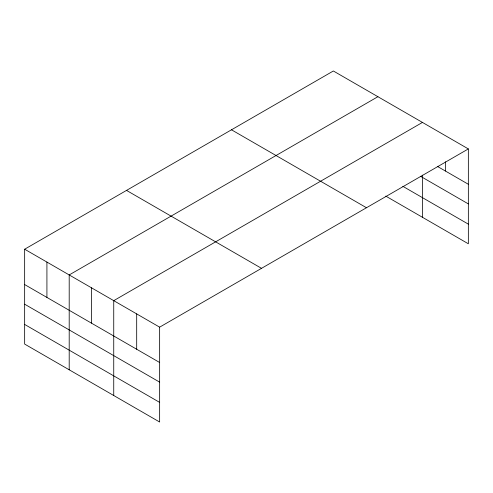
<?xml version="1.0" encoding="UTF-8"?>
<svg xmlns="http://www.w3.org/2000/svg" width="493" height="493" viewBox="0 0 493 493"><rect width="100%" height="100%" fill="white"/><g stroke="black" fill="none" stroke-linecap="round" stroke-linejoin="round"><path stroke-width="0.74" d="M468.35 148.923L333.36 70.986L24.65 249.218L24.65 344.077L159.64 422.014L159.64 327.155L468.35 148.923L468.35 243.782L385.766 196.103M422.452 175.138L422.452 217.284M377.909 96.702L69.199 274.94L69.199 369.799M422.452 122.424L113.741 300.656L113.741 395.515M437.531 166.474L468.35 184.265M420.486 176.272L468.35 203.905M402.799 186.299L468.35 224.142M231.488 129.801L366.478 207.738M126.522 190.403L261.512 268.334M24.65 249.218L159.64 327.155M24.65 284.566L159.64 362.497M24.65 304.206L159.64 382.137M24.65 324.437L159.64 402.374M445.401 161.796L445.401 171.016M136.69 313.905L136.69 349.247M91.47 287.795L91.47 323.143M46.921 262.079L46.921 297.421"/></g></svg>
